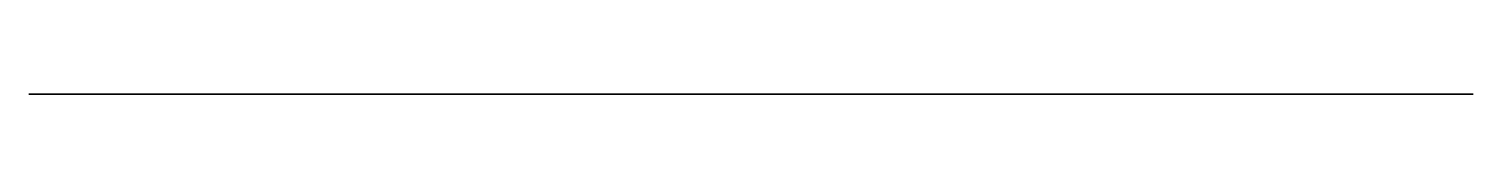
# Model space of a CAD drawing. Header units: millimetres. Extents: x -87 to 64, y 0 to 0.
import ezdxf

# ---------------------------------------------------------------- set-up
doc = ezdxf.new("R2010")
doc.units = ezdxf.units.MM
doc.layers.get('0').update_dxf_attribs({"color": 194, "true_color": 0x551cb1})

msp = doc.modelspace()

# ---------------------------------------------------------------- linework, layer by layer
at = {"color": 251, "true_color": 0x565656}
msp.add_polyline3d([(-53.39, 0, -111.62), (-52.08, 0, -111.62), (-51.39, 0, -108.52), (63.9, 0, -108.52), (63.9, 0, -129.14), (45.92, 0, -129.13), (45.92, 0, -129.03), (45.91, 0, -128.93), (45.9, 0, -128.83), (45.88, 0, -128.73), (45.86, 0, -128.63), (45.83, 0, -128.54), (45.8, 0, -128.45), (45.77, 0, -128.36), (45.73, 0, -128.27), (45.69, 0, -128.18), (45.64, 0, -128.1), (45.59, 0, -128.02), (45.53, 0, -127.94), (45.47, 0, -127.87), (45.41, 0, -127.79), (45.34, 0, -127.73), (45.28, 0, -127.66), (45.2, 0, -127.6), (45.13, 0, -127.54), (45.05, 0, -127.48), (44.97, 0, -127.43), (44.89, 0, -127.38), (44.8, 0, -127.34), (44.72, 0, -127.3), (44.63, 0, -127.26), (44.53, 0, -127.23), (44.44, 0, -127.2), (44.34, 0, -127.18), (44.25, 0, -127.16), (44.15, 0, -127.15), (44.05, 0, -127.14), (43.95, 0, -127.14), (-41.54, 0, -127.14), (-41.65, 0, -127.14), (-41.75, 0, -127.15), (-41.85, 0, -127.16), (-41.95, 0, -127.18), (-42.05, 0, -127.21), (-42.15, 0, -127.23), (-42.25, 0, -127.27), (-42.34, 0, -127.3), (-42.43, 0, -127.35), (-42.52, 0, -127.39), (-42.61, 0, -127.44), (-42.69, 0, -127.5), (-42.77, 0, -127.55), (-42.85, 0, -127.61), (-42.92, 0, -127.68), (-42.99, 0, -127.75), (-43.06, 0, -127.82), (-43.13, 0, -127.9), (-43.19, 0, -127.97), (-43.24, 0, -128.05), (-43.3, 0, -128.14), (-43.35, 0, -128.23), (-43.39, 0, -128.31), (-43.43, 0, -128.41), (-43.47, 0, -128.5), (-43.5, 0, -128.6), (-43.53, 0, -128.69), (-43.55, 0, -128.79), (-43.57, 0, -128.89), (-43.59, 0, -129), (-43.59, 0, -129.1), (-43.6, 0, -129.21), (-87.43, 0, -129.22), (-87.45, 0, -128.94), (-87.46, 0, -128.67), (-87.45, 0, -128.39), (-87.42, 0, -128.12), (-87.39, 0, -127.84), (-87.33, 0, -127.57), (-87.26, 0, -127.31), (-87.18, 0, -127.04), (-87.08, 0, -126.78), (-86.97, 0, -126.53), (-86.85, 0, -126.28), (-86.71, 0, -126.04), (-86.56, 0, -125.81), (-86.39, 0, -125.59), (-86.22, 0, -125.37), (-86.03, 0, -125.17), (-85.89, 0, -125.03), (-85.74, 0, -124.9), (-85.58, 0, -124.79), (-85.42, 0, -124.68), (-85.25, 0, -124.58), (-85.07, 0, -124.49), (-84.89, 0, -124.41), (-84.7, 0, -124.34), (-84.51, 0, -124.28), (-84.31, 0, -124.22), (-84.11, 0, -124.17), (-83.9, 0, -124.13), (-83.49, 0, -124.06), (-83.06, 0, -124.01), (-82.56, 0, -123.98), (-82.06, 0, -123.96), (-81.06, 0, -123.96), (-81.04, 0, -123.2), (-80.99, 0, -122.43), (-80.94, 0, -122.06), (-80.88, 0, -121.68), (-80.79, 0, -121.32), (-80.69, 0, -120.96), (-80.6, 0, -120.7), (-80.49, 0, -120.45), (-80.36, 0, -120.2), (-80.22, 0, -119.96), (-80.07, 0, -119.73), (-79.91, 0, -119.5), (-79.73, 0, -119.28), (-79.55, 0, -119.07), (-79.36, 0, -118.87), (-79.16, 0, -118.67), (-78.95, 0, -118.49), (-78.73, 0, -118.31), (-78.51, 0, -118.15), (-78.27, 0, -118.01), (-78.03, 0, -117.88), (-77.91, 0, -117.82), (-77.78, 0, -117.76), (-77.6, 0, -117.7), (-77.43, 0, -117.64), (-77.06, 0, -117.53), (-76.69, 0, -117.45), (-76.31, 0, -117.39), (-75.93, 0, -117.34), (-75.54, 0, -117.31), (-74.76, 0, -117.29), (-74.75, 0, -116.47), (-74.72, 0, -115.65), (-74.67, 0, -115.25), (-74.61, 0, -114.86), (-74.57, 0, -114.67), (-74.52, 0, -114.48), (-74.46, 0, -114.29), (-74.39, 0, -114.1), (-74.3, 0, -113.9), (-74.2, 0, -113.7), (-74.1, 0, -113.5), (-73.98, 0, -113.31), (-73.86, 0, -113.13), (-73.73, 0, -112.94), (-73.59, 0, -112.77), (-73.45, 0, -112.6), (-73.32, 0, -112.47), (-73.2, 0, -112.34), (-73.07, 0, -112.22), (-72.93, 0, -112.11), (-72.79, 0, -112), (-72.64, 0, -111.89), (-72.49, 0, -111.8), (-72.34, 0, -111.71), (-72.16, 0, -111.63), (-71.98, 0, -111.55), (-71.79, 0, -111.48), (-71.6, 0, -111.42), (-71.4, 0, -111.36), (-71.2, 0, -111.32), (-70.79, 0, -111.24), (-70.37, 0, -111.19), (-69.95, 0, -111.16), (-69.09, 0, -111.14), (-68.16, 0, -111.13), (-68.15, 0, -110.86), (-68.14, 0, -110.73), (-68.13, 0, -110.59), (-68.1, 0, -110.46), (-68.09, 0, -110.4), (-68.07, 0, -110.34), (-68.05, 0, -110.27), (-68.02, 0, -110.21), (-68, 0, -110.15), (-67.97, 0, -110.09), (-67.92, 0, -110.01), (-67.87, 0, -109.93), (-67.82, 0, -109.86), (-67.76, 0, -109.78), (-67.7, 0, -109.71), (-67.64, 0, -109.64), (-67.57, 0, -109.58), (-67.51, 0, -109.52), (-67.43, 0, -109.46), (-67.36, 0, -109.4), (-67.28, 0, -109.35), (-67.2, 0, -109.3), (-67.12, 0, -109.25), (-67.04, 0, -109.21), (-66.95, 0, -109.17), (-66.87, 0, -109.13), (-66.74, 0, -109.09), (-66.62, 0, -109.06), (-66.49, 0, -109.03), (-66.37, 0, -109.01), (-66.24, 0, -109), (-66.12, 0, -109), (-65.99, 0, -109.01), (-65.87, 0, -109.02), (-65.74, 0, -109.04), (-65.62, 0, -109.07), (-65.5, 0, -109.1), (-65.38, 0, -109.14), (-65.26, 0, -109.19), (-65.15, 0, -109.25), (-65.04, 0, -109.31), (-64.93, 0, -109.38), (-64.85, 0, -109.44), (-64.77, 0, -109.5), (-64.7, 0, -109.57), (-64.63, 0, -109.64), (-64.57, 0, -109.71), (-64.51, 0, -109.78), (-64.45, 0, -109.86), (-64.39, 0, -109.93), (-64.34, 0, -110.02), (-64.3, 0, -110.1), (-64.25, 0, -110.18), (-64.21, 0, -110.27), (-64.18, 0, -110.36), (-64.15, 0, -110.45), (-64.12, 0, -110.54), (-64.1, 0, -110.63), (-64.07, 0, -110.75), (-64.06, 0, -110.88), (-64.05, 0, -111), (-64.05, 0, -111.12), (-64.05, 0, -111.62), (-63.1, 0, -111.62), (-63.1, 0, -110.98), (-63.08, 0, -110.67), (-63.05, 0, -110.36), (-63.02, 0, -110.22), (-62.99, 0, -110.07), (-62.96, 0, -109.93), (-62.91, 0, -109.79), (-62.88, 0, -109.73), (-62.86, 0, -109.66), (-62.83, 0, -109.6), (-62.79, 0, -109.54), (-62.76, 0, -109.48), (-62.72, 0, -109.42), (-62.68, 0, -109.36), (-62.63, 0, -109.3), (-62.56, 0, -109.22), (-62.49, 0, -109.15), (-62.41, 0, -109.07), (-62.33, 0, -109), (-62.25, 0, -108.93), (-62.16, 0, -108.87), (-62.06, 0, -108.81), (-61.97, 0, -108.76), (-61.85, 0, -108.7), (-61.73, 0, -108.65), (-61.61, 0, -108.61), (-61.48, 0, -108.58), (-61.36, 0, -108.55), (-61.23, 0, -108.53), (-61.1, 0, -108.52), (-60.97, 0, -108.52), (-60.84, 0, -108.52), (-60.72, 0, -108.53), (-60.59, 0, -108.55), (-60.46, 0, -108.58), (-60.34, 0, -108.61), (-60.22, 0, -108.65), (-60.09, 0, -108.7), (-59.98, 0, -108.76), (-59.88, 0, -108.81), (-59.79, 0, -108.87), (-59.7, 0, -108.93), (-59.61, 0, -109), (-59.53, 0, -109.07), (-59.45, 0, -109.15), (-59.38, 0, -109.22), (-59.31, 0, -109.3), (-59.27, 0, -109.36), (-59.23, 0, -109.42), (-59.19, 0, -109.48), (-59.15, 0, -109.54), (-59.12, 0, -109.6), (-59.09, 0, -109.66), (-59.06, 0, -109.73), (-59.04, 0, -109.79), (-58.99, 0, -109.93), (-58.95, 0, -110.07), (-58.92, 0, -110.22), (-58.9, 0, -110.36), (-58.86, 0, -110.67), (-58.85, 0, -110.98), (-58.84, 0, -111.62), (-57.62, 0, -111.62), (-57.61, 0, -110.98), (-57.59, 0, -110.67), (-57.57, 0, -110.52), (-57.55, 0, -110.37), (-57.52, 0, -110.22), (-57.49, 0, -110.08), (-57.45, 0, -109.94), (-57.4, 0, -109.8), (-57.37, 0, -109.74), (-57.34, 0, -109.67), (-57.31, 0, -109.61), (-57.27, 0, -109.55), (-57.23, 0, -109.49), (-57.19, 0, -109.43), (-57.15, 0, -109.38), (-57.11, 0, -109.32), (-57.04, 0, -109.25), (-56.97, 0, -109.18), (-56.89, 0, -109.11), (-56.81, 0, -109.05), (-56.73, 0, -108.99), (-56.65, 0, -108.94), (-56.56, 0, -108.88), (-56.47, 0, -108.84), (-56.36, 0, -108.78), (-56.24, 0, -108.73), (-56.12, 0, -108.69), (-56, 0, -108.66), (-55.88, 0, -108.64), (-55.75, 0, -108.62), (-55.63, 0, -108.61), (-55.5, 0, -108.6), (-55.38, 0, -108.61), (-55.25, 0, -108.62), (-55.13, 0, -108.64), (-55.01, 0, -108.66), (-54.89, 0, -108.69), (-54.77, 0, -108.73), (-54.65, 0, -108.78), (-54.53, 0, -108.84), (-54.44, 0, -108.88), (-54.36, 0, -108.94), (-54.27, 0, -108.99), (-54.19, 0, -109.05), (-54.11, 0, -109.11), (-54.04, 0, -109.18), (-53.97, 0, -109.25), (-53.9, 0, -109.32), (-53.85, 0, -109.38), (-53.81, 0, -109.43), (-53.77, 0, -109.49), (-53.73, 0, -109.55), (-53.7, 0, -109.61), (-53.67, 0, -109.67), (-53.64, 0, -109.74), (-53.61, 0, -109.8), (-53.56, 0, -109.94), (-53.52, 0, -110.08), (-53.48, 0, -110.22), (-53.45, 0, -110.37), (-53.43, 0, -110.52), (-53.42, 0, -110.67), (-53.4, 0, -110.98)], close=True, dxfattribs=at)

doc.saveas('drawing.dxf')
